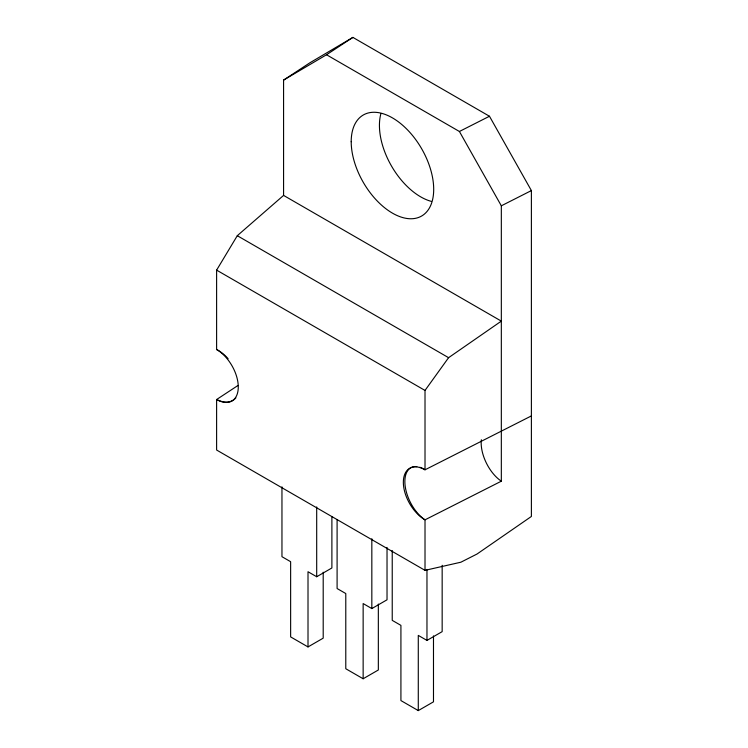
<?xml version="1.0" encoding="UTF-8"?>
<svg xmlns="http://www.w3.org/2000/svg" width="748" height="748" viewBox="0 0 748 748"><rect width="100%" height="100%" fill="white"/><g stroke="black" fill="none" stroke-linecap="round" stroke-linejoin="round"><path stroke-width="1.12" d="M235.872 397.871A30.612 18.794 56.7 0 1 216.611 399.507A30.64 17.69 60 0 0 238.275 387.015A30.64 17.69 60 0 0 216.611 349.494L216.611 270.121L237.294 235.704L283.576 195.406L283.576 80.101L309.962 62.748L352.897 37.4L489.473 116.249L531.389 190.581L531.389 516.457L477.046 554.016L460.861 562.216L425.014 570.35L216.611 450.025L216.611 399.526L237.967 385.482M425.014 570.35L425.014 519.851A30.64 17.69 60 0 1 403.35 482.32A30.64 17.69 60 0 1 425.014 469.809L425.014 390.437L448.585 357.684L501.328 321.126L283.576 195.406M283.576 80.101L326.521 54.754L352.897 37.4M323.201 572.211L323.201 638.156L308.008 646.927L308.008 571.734L316.694 576.745L331.888 567.966L331.888 516.765M378.338 604.047L378.338 669.993L363.145 678.763L363.145 603.561L371.831 608.573L387.025 599.803L387.025 547.433M433.485 635.884L433.485 701.83L418.282 710.6L418.282 635.398L426.968 640.41L442.161 631.639L442.161 565.301M326.521 54.754L459.403 131.48L489.473 116.249M416.823 466.612A30.612 16.484 63.1 0 0 405.304 487.051A30.612 16.484 63.1 0 0 425.014 519.832L501.328 481.188L501.328 205.812L531.389 190.581M531.389 415.916L425.014 469.809A30.612 16.484 63.1 0 0 419.806 467.266M237.294 235.704L448.585 357.684M216.611 270.121L425.014 390.437M308.008 646.927L290.635 636.903L290.635 561.701L281.959 556.69L281.959 486.864M363.145 678.763L345.782 668.74L345.782 593.538L337.096 588.526L337.096 519.86M418.282 710.6L400.919 700.577L400.919 625.375L392.233 620.363L392.233 550.528M459.403 131.48L501.328 205.812M426.968 569.415L426.968 640.41M371.831 538.747L371.831 608.573M316.694 506.91L316.694 576.745M216.611 349.512A30.612 18.794 56.7 0 1 228.093 358.685M501.328 481.16A30.612 16.484 63.1 0 1 481.347 439.759M431.353 201.39A58.335 33.679 60 0 1 380.835 113.892M351.205 141.699A58.335 33.679 60 0 0 413.074 218.668A58.335 33.679 60 0 0 413.074 136.173A58.335 33.679 60 0 0 351.205 141.699"/></g></svg>
